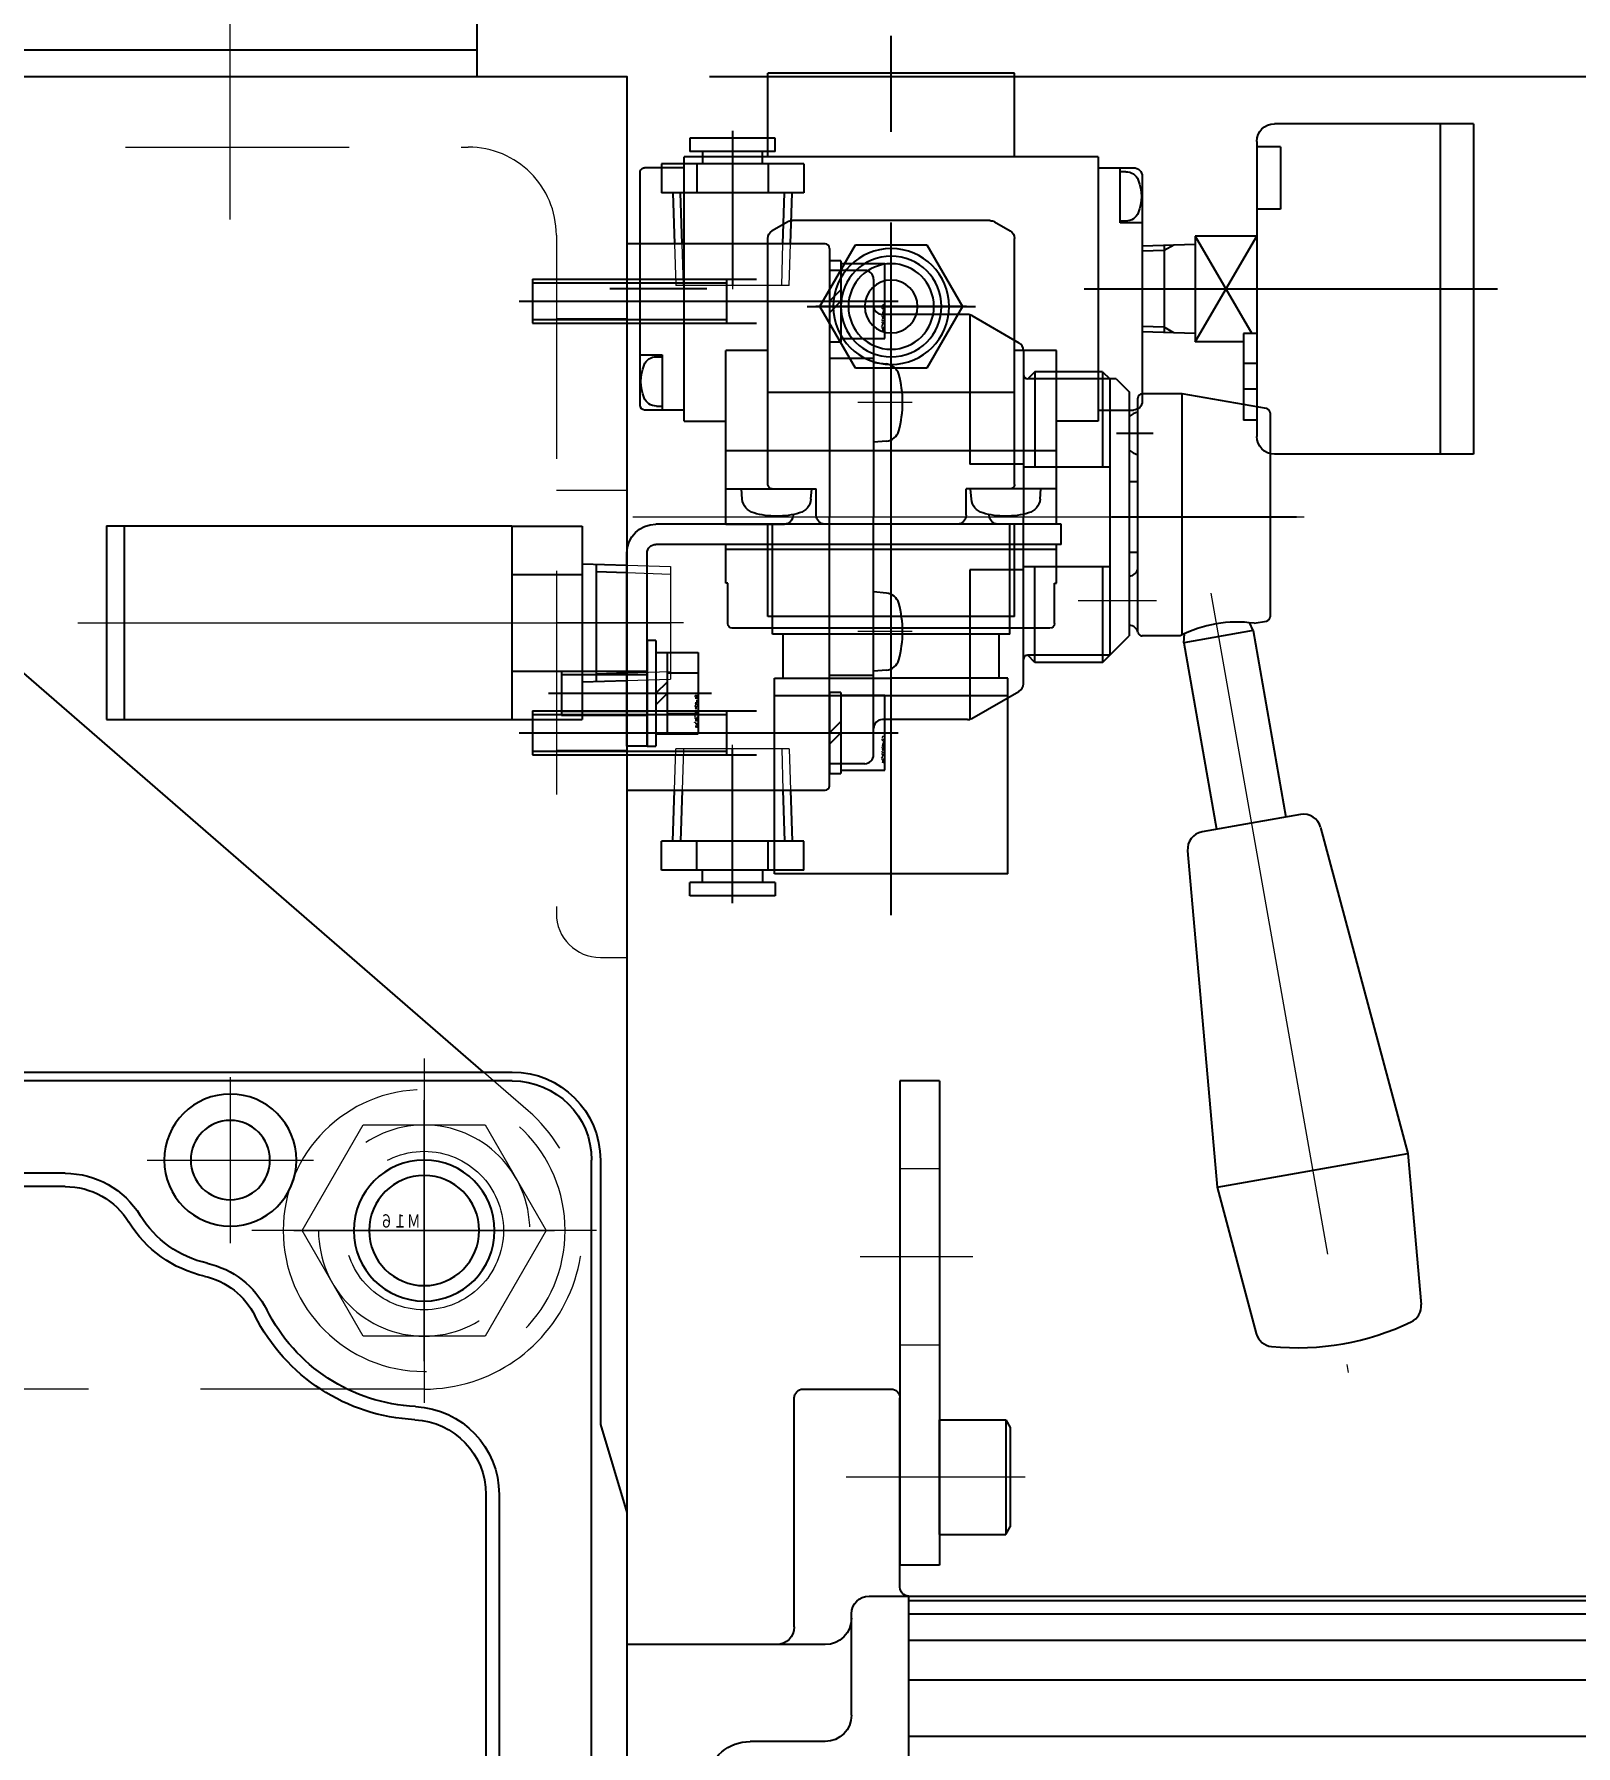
# Model space of a CAD drawing. Header units: millimetres. Extents: x -8731 to 85711, y -14522 to 31379.
# Drawn here: x 73306.7 to 73481.6, y 1858.2 to 2052.5 of the extents above; entities that cross this region are included whole.
import ezdxf
from ezdxf import colors
from ezdxf.entities.mleader import LeaderData, LeaderLine
from ezdxf.enums import TextEntityAlignment as Align
from ezdxf.math import Vec2, Vec3

# ---------------------------------------------------------------- set-up
doc = ezdxf.new("R2010")
doc.units = ezdxf.units.MM
doc.header["$LTSCALE"] = 4
doc.header["$PDMODE"] = 99
doc.header["$PDSIZE"] = 1
doc.linetypes.add('CENTER2', pattern=[28.575, 19.05, -3.175, 3.175, -3.175])
doc.linetypes.add('HIDDEN', pattern=[9.525, 6.35, -3.175])
for name, color, linetype, lineweight in [('04_HIDDEN', 2, 'HIDDEN', 13), ('05_CENTER', 4, 'CENTER2', 13), ('08_DIM', 3, 'Continuous', 13)]:
    doc.layers.add(name, color=color, linetype=linetype, lineweight=lineweight)
doc.layers.add('10_DRAFT', color=8, linetype='Continuous', lineweight=0, plot=False)
doc.styles.add('KANJI0', font='txt.shx', dxfattribs={"width": 0.9, "height": 30, "bigfont": 'bigfont'})
doc.styles.add('KSS_TXT', font='txt.shx', dxfattribs={"bigfont": 'extfont2.shx'})
doc.styles.add('KSS_TXT_L', font='txt.shx', dxfattribs={"height": 9, "bigfont": 'extfont2.shx'})
doc.styles.get("Standard").update_dxf_attribs({"font": 'txt.shx', "bigfont": 'extfont2.shx'})
doc.dimstyles.new('KSS_DIM', dxfattribs={"dimscale": 3, "dimtxt": 3, "dimasz": 2.5, "dimexe": 1.25, "dimexo": 0.625, "dimtad": 1, "dimdsep": 46, "dimtxsty": 'KSS_TXT', "dimblk": 'OPEN30', "dimcen": 0, "dimazin": 2, "dimtfac": 0.75, "dimtmove": 0, "dimatfit": 3, "dimldrblk": 'OPEN30', "dimfxl": 1, "dimtolj": 1, "dimarcsym": 0})

# ---------------------------------------------------------------- blocks, each defined once
blk = doc.blocks.new('AM_BALLOON1')
at = {"transparency": 16777216}
blk.add_circle((0, 0), 5, dxfattribs=at)
blk.add_attdef('B_NUMBER', text='', height=3, dxfattribs=at).set_placement((0, 0), align=Align.MIDDLE_CENTER)
blk = doc.blocks.new('_OPEN')
at = {"color": 0, "linetype": 'ByBlock'}
for p, q in [((-1, 0.1667), (0, 0)), ((0, 0), (-1, -0.1667)), ((0, 0), (-1, 0))]:
    blk.add_line(p, q, dxfattribs=at)
blk = doc.blocks.new('_Open30')
at = {"color": 0, "linetype": 'ByBlock', "lineweight": -2}
for p, q in [((-1, 0.2679), (0, 0)), ((0, 0), (-1, -0.2679)), ((0, 0), (-1, 0))]:
    blk.add_line(p, q, dxfattribs=at)
blk = doc.blocks.new('*D4630')
at = {"layer": '08_DIM', "color": 0, "lineweight": -2, "transparency": 16777216}
for p, q in [((71968.94, 1962.22), (71968.94, 2836.08)), ((73373.94, 2057.07), (73373.94, 2836.08)), ((72006.44, 2817.33), (73336.44, 2817.33))]:
    blk.add_line(p, q, dxfattribs=at)
at = {"layer": 'Defpoints', "color": 0, "transparency": 16777216}
for p in [(73373.94, 2817.33), (73373.94, 2047.69), (71968.94, 1952.84)]:
    blk.add_point(p, dxfattribs=at)
at = {"layer": '08_DIM', "color": 0, "lineweight": -2, "transparency": 16777216, "xscale": 37.5, "yscale": 37.5, "zscale": 37.5, "rotation": 180}
blk.add_blockref('_Open30', (71968.94, 2817.33), dxfattribs=at)
at = {"layer": '08_DIM', "color": 0, "lineweight": -2, "transparency": 16777216, "xscale": 37.5, "yscale": 37.5, "zscale": 37.5}
blk.add_blockref('_Open30', (73373.94, 2817.33), dxfattribs=at)
at = {"layer": '08_DIM', "color": 0, "transparency": 16777216, "insert": (72671.44, 2849.21), "char_height": 45, "attachment_point": 5, "style": 'KSS_TXT'}
blk.add_mtext('\\A1;1405', dxfattribs=at)
blk = doc.blocks.new('*D4636')
at = {"layer": '08_DIM', "color": 0, "lineweight": -2, "transparency": 16777216}
for p, q in [((73366.31, 2647.69), (73842.78, 2647.69)), ((73824.03, 2085.19), (73824.03, 2610.19)), ((73383.31, 2047.69), (73842.78, 2047.69))]:
    blk.add_line(p, q, dxfattribs=at)
at = {"layer": 'Defpoints', "color": 0, "transparency": 16777216}
for p in [(73356.94, 2647.69), (73824.03, 2647.69), (73373.94, 2047.69)]:
    blk.add_point(p, dxfattribs=at)
at = {"layer": '08_DIM', "color": 0, "lineweight": -2, "transparency": 16777216, "xscale": 37.5, "yscale": 37.5, "zscale": 37.5}
for p, rotation in [((73824.03, 2647.69), 90), ((73824.03, 2047.69), 270)]:
    blk.add_blockref('_Open30', p, dxfattribs=dict(at, rotation=rotation))
at = {"layer": '08_DIM', "color": 0, "transparency": 16777216, "insert": (73792.15, 2347.69), "char_height": 45, "attachment_point": 5, "rotation": 90, "style": 'KSS_TXT'}
blk.add_mtext('\\A1;600', dxfattribs=at)
blk = doc.blocks.new('A$C448B04A9_1_1_1')
at = {"color": 0}
for p, q in [((3, 100), (0, 100)), ((0, 0), (0, 100)), ((8, 18), (8, 95)), ((95, 8), (18, 8)), ((100, 3), (100, 0)), ((0, 0), (100, 0))]:
    blk.add_line(p, q, dxfattribs=at)
for centre, radius, start, end in [((3, 95), 5, 0, 90), ((18, 18), 10, 180, 270), ((95, 3), 5, 0, 90)]:
    blk.add_arc(centre, radius, start, end, dxfattribs=at)
blk = doc.blocks.new('A$C27AD2B2D_1_1_1')
at = {"color": 0}
blk.add_lwpolyline([(2550, 950), (2650, 950), (2650, 16), (2550, 16)], close=True, dxfattribs=at)
at = {"layer": '04_HIDDEN'}
for p, q in [((2650, 927), (2642, 927)), ((2650, 926.5), (2642, 926.5)), ((2650, 922.5), (2642, 922.5)), ((2650, 922), (2642, 922)), ((2650, 903), (2642, 903)), ((2650, 878), (2642, 878)), ((2650, 877.5), (2642, 877.5)), ((2650, 873.5), (2642, 873.5)), ((2650, 873), (2642, 873)), ((2650, 873), (2642, 873))]:
    blk.add_line(p, q, dxfattribs=at)
at = {"layer": '05_CENTER'}
for p, q in [((2605, 933.78), (2605, 958.24)), ((2654.08, 924.5), (2638.03, 924.5)), ((2654.08, 875.5), (2638.03, 875.5))]:
    blk.add_line(p, q, dxfattribs=at)
at = {"layer": '10_DRAFT'}
blk.add_line((2650, 888), (2642, 888), dxfattribs=at)
at = {"layer": '04_HIDDEN', "rotation": 180}
blk.add_blockref('A$C448B04A9_1_1_1', (2650, 950), dxfattribs=at)
blk = doc.blocks.new('*D4652')
at = {"layer": '08_DIM', "color": 0, "lineweight": -2, "transparency": 16777216}
for p, q in [((72333.94, 1872.67), (72333.94, 2950.36)), ((73373.94, 2057.07), (73373.94, 2950.36)), ((73336.44, 2931.61), (72371.44, 2931.61))]:
    blk.add_line(p, q, dxfattribs=at)
at = {"layer": 'Defpoints', "color": 0, "transparency": 16777216}
for p in [(72333.94, 2931.61), (73373.94, 2047.69), (72333.94, 1863.29)]:
    blk.add_point(p, dxfattribs=at)
at = {"layer": '08_DIM', "color": 0, "lineweight": -2, "transparency": 16777216, "xscale": 37.5, "yscale": 37.5, "zscale": 37.5, "rotation": 180}
blk.add_blockref('_Open30', (72333.94, 2931.61), dxfattribs=at)
at = {"layer": '08_DIM', "color": 0, "lineweight": -2, "transparency": 16777216, "xscale": 37.5, "yscale": 37.5, "zscale": 37.5}
blk.add_blockref('_Open30', (73373.94, 2931.61), dxfattribs=at)
at = {"layer": '08_DIM', "color": 0, "transparency": 16777216, "insert": (72853.94, 2963.49), "char_height": 45, "attachment_point": 5, "style": 'KSS_TXT'}
blk.add_mtext('\\A1;1040', dxfattribs=at)
blk = doc.blocks.new('*D4663')
at = {"layer": '08_DIM', "color": 0, "lineweight": -2, "transparency": 16777216}
for p, q in [((70673.94, 2327.07), (70673.94, 3074.46)), ((73373.94, 2057.07), (73373.94, 3074.46)), ((70711.44, 3055.71), (73336.44, 3055.71))]:
    blk.add_line(p, q, dxfattribs=at)
at = {"layer": 'Defpoints', "color": 0, "transparency": 16777216}
for p in [(73373.94, 3055.71), (70673.94, 2317.69), (73373.94, 2047.69)]:
    blk.add_point(p, dxfattribs=at)
at = {"layer": '08_DIM', "color": 0, "lineweight": -2, "transparency": 16777216, "xscale": 37.5, "yscale": 37.5, "zscale": 37.5, "rotation": 180}
blk.add_blockref('_Open30', (70673.94, 3055.71), dxfattribs=at)
at = {"layer": '08_DIM', "color": 0, "lineweight": -2, "transparency": 16777216, "xscale": 37.5, "yscale": 37.5, "zscale": 37.5}
blk.add_blockref('_Open30', (73373.94, 3055.71), dxfattribs=at)
at = {"layer": '08_DIM', "color": 0, "transparency": 16777216, "insert": (72023.94, 3087.59), "char_height": 45, "attachment_point": 5, "style": 'KSS_TXT'}
blk.add_mtext('\\A1;2700', dxfattribs=at)
blk = doc.blocks.new('*D4668')
at = {"layer": '08_DIM', "color": 0, "lineweight": -2, "transparency": 16777216}
for p, q in [((73383.31, 2047.69), (73842.78, 2047.69)), ((73824.03, 1885.19), (73824.03, 2010.19)), ((73311.83, 1847.69), (73842.78, 1847.69))]:
    blk.add_line(p, q, dxfattribs=at)
at = {"layer": 'Defpoints', "color": 0, "transparency": 16777216}
for p in [(73373.94, 2047.69), (73824.03, 2047.69), (73302.46, 1847.69)]:
    blk.add_point(p, dxfattribs=at)
at = {"layer": '08_DIM', "color": 0, "lineweight": -2, "transparency": 16777216, "xscale": 37.5, "yscale": 37.5, "zscale": 37.5}
for p, rotation in [((73824.03, 2047.69), 90), ((73824.03, 1847.69), 270)]:
    blk.add_blockref('_Open30', p, dxfattribs=dict(at, rotation=rotation))
at = {"layer": '08_DIM', "color": 0, "transparency": 16777216, "insert": (73792.15, 1947.69), "char_height": 45, "attachment_point": 5, "rotation": 90, "style": 'KSS_TXT'}
blk.add_mtext('\\A1;200', dxfattribs=at)
blk = doc.blocks.new('AN202-02a_1_1_1')
at = {"color": 0}
for p, q in [((-59.06, 11), (-13.06, 11)), ((-59.06, 11), (-59.06, -11)), ((-57.06, 11), (-57.06, -11)), ((-13.06, 11), (-13.06, -11)), ((-13.06, 10.97), (-5.06, 10.97)), ((-5.06, 10.97), (-5.06, -10.97)), ((-5.06, 6.7), (0, 6.55)), ((-3.49, 6.65), (-3.49, -6.65)), ((-13.06, 5.48), (-5.06, 5.48)), ((-3.49, 5.8), (0, 5.69)), ((-13.06, -5.49), (-5.06, -5.49)), ((-3.49, -5.8), (0, -5.69)), ((-5.06, -6.7), (0, -6.55)), ((-59.06, -11), (-13.06, -11)), ((-13.06, -10.97), (-5.06, -10.97))]:
    blk.add_line(p, q, dxfattribs=at)
at = {"layer": '05_CENTER', "color": 0}
blk.add_line((-62.32, 0), (4.94, 0), dxfattribs=at)
at = {"layer": '10_DRAFT'}
for p, q in [((0, 6.55), (4.94, 6.39)), ((0, -6.55), (0, 6.55)), ((4.94, 6.39), (4.94, -6.39)), ((0, 5.69), (4.94, 5.53)), ((0, -5.69), (4.94, -5.53)), ((0, -6.55), (4.94, -6.39))]:
    blk.add_line(p, q, dxfattribs=at)
blk = doc.blocks.new('KQ2H06-02Sa_1_1_1')
at = {"color": 0}
for p, q in [((4.85, 12), (-4.85, 12)), ((-4.85, 12), (-4.85, 10.5)), ((4.85, 10.5), (4.85, 12)), ((4.85, 10.5), (-4.85, 10.5)), ((-3.4, 10.5), (-3.4, 9.1)), ((3.4, 9.1), (3.4, 10.5)), ((8.08, 9.1), (-8.08, 9.1)), ((-8.08, 9.1), (-8.08, 5.8)), ((-4.04, 9.1), (-4.04, 5.8)), ((4.04, 9.1), (4.04, 5.8)), ((8.08, 9.1), (8.08, 5.8)), ((8.08, 5.8), (-8.08, 5.8)), ((-6.76, 5.8), (-6.58, 0)), ((-5.72, 0), (-5.9, 5.8)), ((5.72, 0), (5.9, 5.8)), ((6.58, 0), (6.76, 5.8))]:
    blk.add_line(p, q, dxfattribs=at)
at = {"color": 0, "linetype": 'CENTER2'}
blk.add_line((0, 12.83), (0, -4.7), dxfattribs=at)
at = {"layer": '10_DRAFT'}
for p, q in [((-6.58, 0), (6.58, 0)), ((-5.58, -4.7), (-5.72, 0)), ((5.58, -4.7), (5.72, 0)), ((6.43, -4.7), (6.58, 0)), ((-6.58, 0), (-6.43, -4.7)), ((6.43, -4.7), (-6.43, -4.7))]:
    blk.add_line(p, q, dxfattribs=at)
blk = doc.blocks.new('VH202-02a_1_1_1')
at = {"color": 0}
for p, q in [((72.24, 88.65), (89.39, 90.15)), ((35.23, 78.73), (72.24, 88.65)), ((76.06, 66.99), (72.24, 88.65)), ((0, 76), (0, 55)), ((33.78, 76.45), (34.76, 70.87)), ((12.89, 71.08), (34.06, 74.81)), ((-12.32, 72.59), (-14, 63.04)), ((-11.82, 73), (11.32, 73)), ((12.06, 71.18), (11.81, 72.59)), ((12.89, 71.08), (11.99, 70.66)), ((12.89, 71.08), (14.28, 63.2)), ((34.76, 70.87), (35.74, 65.29)), ((76.06, 66.99), (92.69, 71.44)), ((14.28, 63.2), (35.45, 66.93)), ((37.89, 63.65), (76.06, 66.99)), ((-14, 63.04), (-14, 58.5)), ((-14, 63), (13.39, 63)), ((14.28, 63.2), (13.25, 63.29)), ((13.5, 62.79), (13.5, 58.5)), ((-9.5, 59.74), (-9.5, 55.58)), ((-15.69, 55.52), (-14.21, 57)), ((-14.21, 57), (0, 57)), ((13.06, 58), (-13.5, 58)), ((-4, 58), (-4, 57)), ((0, 57), (13.5, 57)), ((4, 57), (4, 58)), ((12.3, 57), (12.3, 57.03)), ((15.69, 54.81), (13.5, 57)), ((-16.5, 54), (-15.69, 54.81)), ((-15.69, 55.52), (-15.69, 54.81)), ((-15.69, 54.81), (15.69, 54.81)), ((-15.69, 54.81), (-15.69, 45.5)), ((-5.66, 54.81), (-5.66, 45)), ((5.66, 54.81), (5.66, 45)), ((15.69, 54.81), (15.69, 45.5)), ((16.5, 54), (15.69, 54.81)), ((-16.5, 54), (-16.5, 46.31)), ((-16.5, 54), (-5.66, 54)), ((5.66, 54), (16.5, 54)), ((16.5, 54), (16.5, 46.31)), ((-18.92, 45), (0, 45)), ((-16.5, 46.31), (-15.69, 45.5)), ((-16.5, 46.31), (-5.66, 46.31)), ((-6, 45), (-6, 38.94)), ((18.92, 45), (0, 45)), ((16.5, 46.31), (5.66, 46.31)), ((6, 45), (6, 38.94)), ((16.5, 46.31), (15.69, 45.5)), ((-22.87, 39.17), (-19.79, 44.5)), ((22.87, 39.17), (19.79, 44.5)), ((-22.96, 38.94), (-6, 38.94)), ((6, 38.94), (22.96, 38.94)), ((-23, 38.67), (-23, 29)), ((23, 38.67), (23, 29)), ((-17.37, 29.46), (-17.5, 28)), ((-8.63, 29.46), (-8.5, 28)), ((8.63, 29.46), (8.5, 28)), ((17.37, 29.46), (17.5, 28)), ((-27, 28), (0, 28)), ((-18, 28), (-18, 23)), ((27, 28), (0, 28)), ((18, 28), (18, 23)), ((-28, 27), (-28, 23)), ((28, 27), (28, 23)), ((-31, 22.5), (-31, 0)), ((-30.5, 23), (0, 23)), ((30.5, 23), (0, 23)), ((31, 0), (31, 22.5)), ((-31, 0), (31, 0))]:
    blk.add_line(p, q, dxfattribs=at)
for centre, radius, start, end in [((89.56, 88.16), 2, 25.5521, 95.0001), ((64.3, 76.08), 30, 354.4478, 25.5522), ((35.74, 76.8), 2, 105, 189.9999), ((-11.82, 72.5), 0.5, 89.9998, 170), ((11.32, 72.5), 0.5, 9.9999, 89.9981), ((92.17, 73.37), 2, 284.9999, 354.4476), ((25.8, 69.22), 13.88, 171.8772, 207.6249), ((37.71, 65.64), 2, 190, 275), ((-13.5, 58.5), 0.5, 180, 269.9999), ((13, 58.5), 0.5, 281.5389, 0), ((-9.5, 58.62), 2.5, 194.4749, 220.5396), ((-9.5, 58.62), 2.5, 319.4604, 345.5251), ((5.7, 57), 1, 0, 90), ((13.3, 57.03), 1, 101.5371, 180.0002), ((-18.92, 44), 1, 89.9997, 149.9998), ((-16.19, 45.5), 0.5, 270, 360), ((16.19, 45.5), 0.5, 180, 270), ((18.92, 44), 1, 30.0002, 90.0004), ((-22, 38.67), 1, 150.0001, 180.0002), ((22, 38.67), 1, 0, 29.9999), ((-13, 19.3), 12, 74.5061, 105.4944), ((13, 19.3), 12, 74.5061, 105.4944), ((-15.78, 29.32), 1.6, 105.494, 174.9999), ((-10.22, 29.32), 1.6, 5.0001, 74.506), ((10.22, 29.32), 1.6, 105.494, 174.9999), ((15.78, 29.32), 1.6, 5.0001, 74.506), ((-27, 27), 1, 90, 180), ((-24, 29), 1, 270, 360), ((24, 29), 1, 180, 270), ((27, 27), 1, 0, 90), ((-30.5, 22.5), 0.5, 90, 180), ((30.5, 22.5), 0.5, 0, 90)]:
    blk.add_arc(centre, radius, start, end, dxfattribs=at)
at = {"layer": '05_CENTER', "color": 0}
for p, q in [((8.64, 66.27), (97.11, 81.87)), ((0, 76.89), (0, 0)), ((9.5, 60.12), (9.5, 51.24)), ((-13, 32.4), (-13, 26.23)), ((13, 32.4), (13, 26.23)), ((-24.5, 25.5), (-24.5, -3.39)), ((24.5, 25.5), (24.5, -3.39)), ((-33.14, 12), (-25.86, 12)), ((33.14, 12), (25.86, 12)), ((12, 6.43), (12, -2.44))]:
    blk.add_line(p, q, dxfattribs=at)
at = {"color": 0, "rotation": 90}
blk.add_blockref('KQ2H06-02Sa_1_1_1', (-31, 12), dxfattribs=at)
at = {"color": 0, "xscale": -1, "rotation": 270}
blk.add_blockref('KQ2H06-02Sa_1_1_1', (31, 12), dxfattribs=at)
blk = doc.blocks.new('A$C7F2E56CE_1_1_1')
at = {"color": 4}
blk.add_blockref('VH202-02a_1_1_1', (0, 0), dxfattribs=at)
at = {"color": 4, "rotation": 90}
blk.add_blockref('AN202-02a_1_1_1', (12, 0), dxfattribs=at)
blk = doc.blocks.new('A$C169829DD_1_1_1')
at = {"color": 0, "linetype": 'CENTER2'}
blk.add_line((0, -35.2), (0, 7.8), dxfattribs=at)
at = {"color": 0}
for p, q in [((4.25, 6.3), (-4.25, 6.3)), ((-4.25, 6.3), (-4.25, 1.3)), ((4.25, 1.3), (4.25, 6.3)), ((-4.6, 1.3), (-4.6, 0)), ((-4.6, 1.3), (4.6, 1.3)), ((-4.6, 0), (4.6, 0)), ((0, 0), (-1.3, 1.3)), ((0, 1.3), (1.3, 0)), ((4.6, 0), (4.6, 1.3))]:
    blk.add_line(p, q, dxfattribs=at)
at = {"color": 0, "linetype": 'HIDDEN'}
for p, q in [((-2.5, -33.7), (-2.5, 0)), ((2.5, -33.7), (2.5, 0)), ((-2.5, -11.7), (2.5, -11.7)), ((-2.07, -33.7), (-2.07, -11.7)), ((2.07, -33.7), (2.07, -11.7)), ((-2.5, -33.7), (2.5, -33.7))]:
    blk.add_line(p, q, dxfattribs=at)
at = {"layer": '10_DRAFT', "style": 'KSS_TXT_L'}
blk.add_text('CS-M5x35L,SW', height=0.3, dxfattribs=at).set_placement((0.38, 5.96))
blk = doc.blocks.new('A$C25D70F81_1_1_1')
at = {"rotation": 270}
for name, p in [('A$C7F2E56CE_1_1_1', (0, 0)), ('A$C169829DD_1_1_1', (23, 24.5)), ('A$C169829DD_1_1_1', (23, -24.5))]:
    blk.add_blockref(name, p, dxfattribs=at)
blk = doc.blocks.new('A$C71340FE3_1_1_1')
at = {"color": 0, "linetype": 'CENTER2'}
blk.add_line((0, -11.2), (0, 7.3), dxfattribs=at)
at = {"color": 0}
for p, q in [((-4.62, 5.8), (4.62, 5.8)), ((-4.62, 2.3), (-4.62, 5.8)), ((-2.31, 2.3), (-2.31, 5.8)), ((2.31, 2.3), (2.31, 5.8)), ((4.62, 2.3), (4.62, 5.8)), ((-4.6, 2.3), (-4.6, 1)), ((4.6, 2.3), (-4.6, 2.3)), ((0, 1), (-1.3, 2.3)), ((0, 2.3), (1.3, 1)), ((4.6, 1), (4.6, 2.3)), ((-6, 1), (6, 1)), ((-6, 1), (-6, 0)), ((-6, 0), (6, 0)), ((6, 0), (6, 1))]:
    blk.add_line(p, q, dxfattribs=at)
at = {"color": 0, "linetype": 'HIDDEN'}
for p, q in [((-2.5, -9.7), (-2.5, 0)), ((-2.07, 0), (-2.07, -9.7)), ((2.07, 0), (2.07, -9.7)), ((2.5, -9.7), (2.5, 0)), ((-2.5, -9.7), (2.5, -9.7))]:
    blk.add_line(p, q, dxfattribs=at)
at = {"layer": '10_DRAFT', "style": 'KSS_TXT_L'}
blk.add_text('BT-M5x12L,SW,PW', height=0.3, dxfattribs=at).set_placement((0.22, 5.46))
blk = doc.blocks.new('A$C5F583213_1_1_1')
at = {"color": 0}
for p, q in [((0, 25.2), (46, 25.2)), ((0, 22.9), (0, 25.2)), ((0, 22.9), (46, 22.9)), ((47, 0), (47, 21.9)), ((49.3, 0), (49.3, 21.9)), ((47, 0), (49.3, 0))]:
    blk.add_line(p, q, dxfattribs=at)
at = {"color": 0, "linetype": 'HIDDEN'}
for p, q in [((5.3, 22.9), (5.3, 25.2)), ((33.3, 22.9), (33.3, 25.2))]:
    blk.add_line(p, q, dxfattribs=at)
at = {"color": 0, "linetype": 'CENTER2'}
blk.add_line((52.1, 6), (43.71, 6), dxfattribs=at)
at = {"color": 0}
for radius in [3.3, 1]:
    blk.add_arc((46, 21.9), radius, 0, 90, dxfattribs=at)
at = {"layer": '10_DRAFT', "linetype": 'CENTER2'}
blk.add_line((19.3, 22.9), (19.3, 25.2), dxfattribs=at)
blk = doc.blocks.new('A$C13F35EBC_1_1_1')
at = {"color": 0}
for p, q in [((0, 9.5), (37.5, 9.5)), ((0, 5.08), (0, 9.5)), ((0, 8.9), (37.5, 8.9)), ((37.5, 5.08), (37.5, 9.5)), ((0.21, 5.08), (0, 5.08)), ((0.21, 0.5), (0.21, 5.08)), ((37.29, 5.08), (37.5, 5.08)), ((37.29, 0.5), (37.29, 5.08)), ((0.76, 0), (36.79, 0))]:
    blk.add_line(p, q, dxfattribs=at)
for centre, start, end in [((0.71, 0.5), 180, 269.9999), ((36.79, 0.5), 270, 0)]:
    blk.add_arc(centre, 0.5, start, end, dxfattribs=at)
at = {"layer": '10_DRAFT', "linetype": 'CENTER2'}
blk.add_line((18.75, 0), (18.75, 9.5), dxfattribs=at)
blk = doc.blocks.new('KQ2H06-02Sc_1_1_1')
at = {"color": 0, "linetype": 'CENTER2'}
for p, q in [((0, -9.56), (0, 9.55)), ((9.55, 0), (-9.56, 0))]:
    blk.add_line(p, q, dxfattribs=at)
at = {"color": 0}
for p, q in [((-4.04, 7), (-8.08, 0)), ((4.04, 7), (-4.04, 7)), ((8.08, 0), (4.04, 7)), ((-8.08, 0), (-4.04, -7)), ((4.04, -7), (8.08, 0)), ((-4.04, -7), (4.04, -7))]:
    blk.add_line(p, q, dxfattribs=at)
for radius in [4.85, 3]:
    blk.add_circle((0, 0), radius, dxfattribs=at)
blk = doc.blocks.new('AR20K-02BG-Ba_1_1_1')
at = {"color": 0, "linetype": 'CENTER2'}
for p, q in [((0, -44.385498), (0, 55.417007)), ((-21.90892, 26.700195), (-68.814407, 26.700195)), ((-8.536827, 24.700195), (8.536827, 24.700195))]:
    blk.add_line(p, q, dxfattribs=at)
at = {"color": 0}
for p, q in [((-13.999756, 41.700195), (-13.999756, 51.200195)), ((-13.999756, 51.200195), (13.999756, 51.200195)), ((13.999756, 41.700195), (13.999756, 51.200195)), ((-66.100036, 45.450195), (-66.100036, 7.950195)), ((-66.100036, 45.450195), (-43.499939, 45.450195)), ((-62.299988, 45.450195), (-62.299988, 7.950195)), ((-44.19989, 42.830368), (-41.499939, 42.830368)), ((-44.19989, 42.830368), (-44.19989, 35.759308)), ((-41.499939, 43.450195), (-41.499939, 9.950195)), ((-23.5, 41.700195), (23.5, 41.700195)), ((-23.5, 41.700195), (-23.5, 11.700195)), ((23.5, 11.700195), (23.5, 41.700195)), ((-28.5, 39.450195), (-28.5, 13.950195)), ((-23.5, 40.450195), (-27.5, 40.450195)), ((-26.649414, 40.000244), (-26, 40.000244)), ((-26, 34.200195), (-26, 40.450195)), ((23.5, 40.450195), (28, 40.450195)), ((28.5, 13.450195), (28.5, 39.950195)), ((-44.19989, 35.759308), (-41.499939, 35.759308)), ((-28.5, 34.200195), (-26, 34.200195)), ((-26.649414, 34.400146), (-26, 34.400146)), ((-11.73157, 34.316193), (-13.499353, 33.295563)), ((-11.231933, 34.450195), (11.232666, 34.450195)), ((11.733656, 34.3156), (13.501439, 33.29497)), ((-34.5, 20.700186), (-41.500006, 32.700196)), ((-41.499939, 32.700195), (-34.5, 32.700195)), ((-34.50002, 32.700199), (-40.948648, 21.645408)), ((-34.500038, 31.751709), (-28.5, 31.5642)), ((-34.5, 32.700195), (-34.5, 20.700195)), ((-32.06374, 31.675525), (-31.000026, 31.061389)), ((-31, 31.642334), (-31, 21.758056)), ((-14, 4.5), (-14, 32.429443)), ((14.000488, 4.5), (14.000488, 32.429443)), ((-30.999855, 31.061294), (-28.5, 30.983169)), ((20.917969, 26.700195), (31.941269, 26.700195)), ((-41.499939, 21.645416), (-39.999939, 21.645416)), ((-39.999939, 21.645416), (-39.999939, 11.792556)), ((-34.50002, 21.648751), (-28.5, 21.836262)), ((-32.063928, 21.724915), (-31.000028, 22.339158)), ((-31.000039, 22.339125), (-28.5, 22.417256)), ((-39.999939, 20.700195), (-34.5, 20.700195)), ((-18.75, 0), (-18.75, 19.700195)), ((-18.75, 19.700195), (-14, 19.700195)), ((14.000488, 19.700195), (18.75, 19.700195)), ((18.75, 0), (18.75, 19.700195)), ((-41.499939, 18.235916), (-39.999939, 18.235916)), ((26, 19.200195), (26, 12.950195)), ((28.5, 19.200195), (26, 19.200195)), ((26.649414, 19.000244), (26, 19.000244)), ((-41.499939, 15.328094), (-39.999939, 15.328094)), ((-14, 14.950195), (14.000488, 14.950195)), ((-41.499939, 11.792556), (-39.999939, 11.792556)), ((-23.5, 12.950195), (-27.5, 12.950195)), ((-23.5, 11.700195), (-18.75, 11.700195)), ((23.5, 11.700195), (18.75, 11.700195)), ((23.5, 12.950195), (28, 12.950195)), ((26.649414, 13.400146), (25.997559, 13.400146)), ((-66.100036, 7.950195), (-43.499939, 7.950195)), ((-18.75, 8.300293), (18.75, 8.300293)), ((-18.75, 4), (-8.500244, 4)), ((-16.898197, 2.837274), (-16.999929, 4.000069)), ((-9.102206, 2.837401), (-9.000475, 4.000195)), ((-8.500244, 1), (-8.500244, 4)), ((8.500244, 1), (8.500244, 4)), ((18.75, 4), (8.500244, 4)), ((9.102112, 2.837236), (9.000381, 4.000031)), ((16.898326, 2.837174), (17.000079, 4.000212)), ((-18.75, 0), (-12.124267, 0)), ((-14, -10.5), (-14, 0)), ((-13.458496, -10.5), (-13.458496, 0)), ((-11.124267, 1.088806), (-11.124267, 1)), ((-7.500244, 0), (7.500244, 0)), ((11.124268, 1.088806), (11.124268, 1)), ((18.75, 0), (12.124268, 0)), ((13.458496, -10.5), (13.458496, 0)), ((14, -10.5), (14, 0)), ((-14, -10.5), (14, -10.5)), ((-13.458496, -12.499756), (-13.458496, -10.5)), ((13.458496, -12.5), (13.458496, -10.5)), ((-13.458496, -12.499756), (13.458496, -12.499756)), ((-12.25, -17.499756), (-12.25, -12.5)), ((12.25, -17.499756), (12.25, -12.5)), ((-13.25, -17.499756), (0, -17.499756)), ((-13.25, -39.699707), (-13.25, -17.499756)), ((13.25, -17.499756), (0, -17.499756)), ((13.25, -39.699707), (13.25, -17.499756)), ((-13.25, -19.499756), (13.25, -19.499756)), ((-13.25, -39.699707), (13.25, -39.699707))]:
    blk.add_line(p, q, dxfattribs=at)
for radius in [6.578568, 5.722687]:
    blk.add_circle((0, 24.700195), radius, dxfattribs=at)
for centre, radius, start, end in [((-43.499939, 43.450195), 2, 0, 89.999982), ((-27.5, 39.450195), 1, 90.000037, 180.000019), ((-23.399902, 37.200195), 5, 158.195596, 201.804441), ((-26.649414, 38.500244), 1.5, 89.996102, 158.194121), ((28, 39.950195), 0.5, 0, 90.000037), ((-26.649414, 35.900146), 1.5, 201.805879, 270.003898), ((-13, 32.429443), 1, 119.999976, 179.999964), ((-11.231933, 33.450195), 1, 89.999873, 119.999867), ((11.232666, 33.450195), 1, 60.000097, 90.000146), ((13.000488, 32.429443), 1, 0, 60.000152), ((26.649414, 17.500244), 1.5, 21.805881, 90.003916), ((23.399902, 16.200195), 5, 338.195594, 21.80444), ((-27.5, 13.950195), 1, 180.000036, 270.000018), ((26.649414, 14.900146), 1.5, 269.996084, 338.194119), ((28, 13.450195), 0.5, 270.000018, 359.999981), ((-43.499939, 9.950195), 2, 270.000018, 0), ((-13.5, 4.5), 0.5, 179.999981, 270.000018), ((13.500488, 4.5), 0.5, 270.000018, 0), ((-15.107178, 2.993896), 1.798439, 185.000008, 254.119118), ((-10.89331, 2.993896), 1.798439, 285.880864, 354.999991), ((10.893311, 2.993896), 1.798439, 185.000008, 254.119118), ((15.107178, 2.993896), 1.798439, 285.880864, 354.999991), ((-13.000244, 10.400146), 9.49844, 254.119063, 269.999963), ((-13.000244, 10.400146), 9.49844, 270.000018, 285.880918), ((-12.124267, 1), 1, 270.000018, 0), ((-7.500244, 1), 1, 180.000019, 270.000001), ((7.500244, 1), 1, 270.000018, 0), ((13.000244, 10.400146), 9.49844, 254.119063, 269.999963), ((12.124268, 1), 1, 179.999981, 270.000018), ((13.000244, 10.400146), 9.49844, 270.000018, 285.880918)]:
    blk.add_arc(centre, radius, start, end, dxfattribs=at)
for name, p in [('KQ2H06-02Sc_1_1_1', (0, 24.700195)), ('A$C5F583213_1_1_1', (-19.300003, -25.199996)), ('A$C13F35EBC_1_1_1', (-18.750045, -11.800003))]:
    blk.add_blockref(name, p, dxfattribs=at)
blk = doc.blocks.new('A$C36093090_1_1_1')
at = {"color": 4, "xscale": -1}
blk.add_blockref('AR20K-02BG-Ba_1_1_1', (30, 19.199997), dxfattribs=at)
at = {"rotation": 270}
blk.add_blockref('A$C71340FE3_1_1_1', (2.300003, -0.000008), dxfattribs=at)
blk = doc.blocks.new('A$C0A412FBE_1_1')
for name, p in [('A$C36093090_1_1_1', (0, -44.5)), ('A$C25D70F81_1_1_1', (0, -24.5))]:
    blk.add_blockref(name, p)
blk = doc.blocks.new('GM-SHYM-RH 0.75kW、1／240a_1_1_1')
at = {"color": 0}
for p, q in [((-189.5, 86), (-185, 86)), ((-189.5, 86), (-189.5, 31)), ((-185, 86), (-185, 31)), ((77, 87), (-141, 87)), ((-141, 86), (77, 86)), ((-151, 77), (-151, 47)), ((-150, -114), (-150, 77)), ((-90.25, 75.5), (28.25, 75.5)), ((-90.25, 74), (28.25, 74)), ((-174, 51), (-184, 51)), ((-185, 28.5), (-185, 50)), ((-173, 24), (-173, 50)), ((-197, 47.5), (-197.5, 46.63)), ((-197.5, 46.63), (-197.5, 35.37)), ((-197, 47.5), (-197, 34.5)), ((-189.5, 47.5), (-197, 47.5)), ((-189.5, 34.5), (-189.5, 47.5)), ((-151, 47), (-154, 37)), ((-139.5, 39.04), (-139.5, -76.04)), ((-138, 39.04), (-138, -76.04)), ((-154, 37), (-154, -74)), ((-197, 34.5), (-197.5, 35.37)), ((-189.5, 34.5), (-197, 34.5)), ((-189.5, 31), (-185, 31)), ((-186, 27.5), (-329, 27.5)), ((-186, -44), (-186, 27.5)), ((-186, -44), (-186, 27.5)), ((-181.5, 27.5), (-186, 27.5)), ((-186, 27), (-329, 27)), ((-186, 25.5), (-329, 25.5)), ((-179.5, 14), (-179.5, 25.5)), ((-186, 22.5), (-329, 22.5)), ((-176.5, 22), (-154, 22)), ((-186, 18), (-329, 18)), ((-186, 11.59), (-329, 11.59)), ((-176.5, 11), (-168, 11))]:
    blk.add_line(p, q, dxfattribs=at)
for centre, radius in [((-109, 77), 7.5), ((-109, 77), 4.5), ((-131, 69), 8), ((-131, 69), 6.25)]:
    blk.add_circle(centre, radius, dxfattribs=at)
for centre, radius, start, end in [((-141, 77), 10, 90, 180), ((-141, 77), 9, 90, 180), ((-90.25, 65.5), 10, 90, 148.4846), ((-90.25, 65.5), 8.5, 90, 148.4846), ((-109, 77), 12, 282.6202, 328.4846), ((-109, 77), 13.5, 282.6202, 328.4846), ((-104.19, 55.53), 10, 102.6202, 153.3237), ((-104.19, 55.53), 8.5, 102.6202, 153.3237), ((-131, 69), 20, 272.866, 333.3237), ((-131, 69), 21.5, 272.866, 333.3237), ((-184, 50), 1, 90, 180), ((-174, 50), 1, 0, 90), ((-129.5, 39.04), 10, 92.866, 180), ((-129.5, 39.04), 8.5, 92.866, 180), ((-186, 28.5), 1, 270, 0), ((-181.5, 25.5), 2, 0, 90), ((-176.5, 25), 3, 180, 270), ((-171, 24), 2, 180, 270), ((-176.5, 14), 3, 180, 270), ((-168, 6), 5, 9.6148, 90)]:
    blk.add_arc(centre, radius, start, end, dxfattribs=at)
at = {"layer": '04_HIDDEN', "color": 0}
for p, q in [((-189.5, 76), (-185, 76)), ((-189.5, 56), (-185, 56))]:
    blk.add_line(p, q, dxfattribs=at)
at = {"layer": '05_CENTER', "color": 0}
for p, q in [((-109, 86.43), (-109, 67.57)), ((-131, 54.19), (-131, 83.81)), ((-99.57, 77), (-118.43, 77)), ((-116.19, 69), (-145.81, 69)), ((-193.28, 66), (-180.48, 66)), ((-199.21, 41), (-178.91, 41))]:
    blk.add_line(p, q, dxfattribs=at)
blk = doc.blocks.new('A$C011450D5_1_1_1')
at = {"color": 0}
blk.add_line((-206.72, -18), (-82.11, -126.11), dxfattribs=at)
at = {"layer": '04_HIDDEN'}
for p, q in [((-200, 18), (-100.61, 18)), ((-211.8, -13.6), (-206.72, -18))]:
    blk.add_line(p, q, dxfattribs=at)
blk.add_circle((-200, 0), 9, dxfattribs=at)
blk.add_arc((-200, 0), 18, 90, 229.0571, dxfattribs=at)
at = {"layer": '05_CENTER'}
for p, q in [((-200, -13.68), (-200, 13.68)), ((-186.32, 0), (-213.68, 0))]:
    blk.add_line(p, q, dxfattribs=at)
blk = doc.blocks.new('M16Bv_1_1_1')
at = {"color": 0, "linetype": 'CENTER2'}
for p, q in [((0, 19.54), (0, -19.54)), ((-19.54, 0), (19.54, 0))]:
    blk.add_line(p, q, dxfattribs=at)
at = {"color": 0}
for p, q in [((-6.92, 11.99), (-13.85, 0)), ((6.93, 11.99), (-6.92, 11.99)), ((13.85, 0), (6.93, 11.99)), ((-13.85, 0), (-6.92, -11.99)), ((6.93, -11.99), (13.85, 0)), ((-6.92, -11.99), (6.93, -11.99))]:
    blk.add_line(p, q, dxfattribs=at)
for radius in [16, 11.99]:
    blk.add_circle((0, 0), radius, dxfattribs=at)
at = {"layer": '10_DRAFT', "style": 'KANJI0', "width": 0.82}
blk.add_text('Ｍ１６', height=1.714, dxfattribs=at).set_placement((0.41, 0.18))
blk = doc.blocks.new('A$C3BB52854_1_1_1')
at = {"xscale": -1, "rotation": 180}
blk.add_blockref('A$C011450D5_1_1_1', (69, 69), dxfattribs=at)
at = {"layer": '04_HIDDEN'}
blk.add_blockref('M16Bv_1_1_1', (-131, 69), dxfattribs=at)
blk = doc.blocks.new('A$C71C927AE_1_1')
at = {"xscale": -1}
blk.add_blockref('A$C3BB52854_1_1_1', (0, 0), dxfattribs=at)
at = {"color": 4, "xscale": -1}
blk.add_blockref('GM-SHYM-RH 0.75kW、1／240a_1_1_1', (0, 0), dxfattribs=at)
blk = doc.blocks.new('*D4700')
at = {"layer": '08_DIM', "color": 0, "lineweight": -2, "transparency": 16777216}
for p, q in [((73188.92, 2542.69), (73727.15, 2542.69)), ((73708.4, 2085.19), (73708.4, 2505.19)), ((73383.31, 2047.69), (73727.15, 2047.69))]:
    blk.add_line(p, q, dxfattribs=at)
at = {"layer": 'Defpoints', "color": 0, "transparency": 16777216}
for p in [(73179.55, 2542.69), (73708.4, 2542.69), (73373.94, 2047.69)]:
    blk.add_point(p, dxfattribs=at)
at = {"layer": '08_DIM', "color": 0, "lineweight": -2, "transparency": 16777216, "xscale": 37.5, "yscale": 37.5, "zscale": 37.5}
for p, rotation in [((73708.4, 2542.69), 90), ((73708.4, 2047.69), 270)]:
    blk.add_blockref('_Open30', p, dxfattribs=dict(at, rotation=rotation))
at = {"layer": '08_DIM', "color": 0, "transparency": 16777216, "insert": (73676.53, 2295.19), "char_height": 45, "attachment_point": 5, "rotation": 90, "style": 'KSS_TXT'}
blk.add_mtext('\\A1;495', dxfattribs=at)

msp = doc.modelspace()

# ---------------------------------------------------------------- linework, layer by layer
at = {"color": 0}
msp.add_line((73356.93592, 2050.69256), (72800.93592, 2050.69256), dxfattribs=at)
msp.add_lwpolyline([(72800.93592, 2047.69256), (73356.93592, 2047.69256), (73356.93592, 2647.69256), (72800.93592, 2647.69256)], close=True, dxfattribs=at)
at = {"layer": '05_CENTER'}
msp.add_line((73328.93592, 2039.44821), (73328.93592, 2058.8461), dxfattribs=at)

# ---------------------------------------------------------------- block references
for name, p in [('A$C27AD2B2D_1_1_1', (70723.93592, 1097.69256)), ('A$C0A412FBE_1_1', (73373.93592, 2022.19256)), ('A$C71C927AE_1_1', (73219.93592, 1847.69256))]:
    msp.add_blockref(name, p)

# ---------------------------------------------------------------- dimensions: what is measured, and where the dimension line sits
at = {"layer": '08_DIM', "color": 1}
for base, p1, p2, picture, middle in [((73373.93592, 3055.71187), (70673.93592, 2317.69256), (73373.93592, 2047.69256), '*D4663', (72023.93592, 3087.58687)), ((72333.93592, 2931.61027), (73373.93592, 2047.69256), (72333.93592, 1863.2912), '*D4652', (72853.93592, 2963.48527)), ((73373.93592, 2817.33328), (71968.93593, 1952.84393), (73373.93592, 2047.69256), '*D4630', (72671.43592, 2849.20828))]:
    dim = msp.add_linear_dim(base=base, p1=p1, p2=p2, dimstyle='KSS_DIM', override={"dimscale": 15}, dxfattribs=at)
    dim.commit()
    dim.dimension.update_dxf_attribs({"geometry": picture, "text_midpoint": middle})
at = {"layer": '08_DIM'}
for base, p1, p2, picture, middle in [((73824.02975, 2647.69256), (73373.93592, 2047.69256), (73356.93588, 2647.69256), '*D4636', (73792.15475, 2347.69256)), ((73708.40479, 2542.69256), (73373.93592, 2047.69256), (73179.54604, 2542.69256), '*D4700', (73676.52979, 2295.19256)), ((73824.02975, 2047.69256), (73302.45649, 1847.69256), (73373.93592, 2047.69256), '*D4668', (73792.15475, 1947.69256))]:
    dim = msp.add_linear_dim(base=base, p1=p1, p2=p2, angle=90, dimstyle='KSS_DIM', override={"dimscale": 15}, dxfattribs=at)
    dim.commit()
    dim.dimension.update_dxf_attribs({"geometry": picture, "text_midpoint": middle})

# ---------------------------------------------------------------- leaders
ml = msp.add_multileader_block('Standard', dxfattribs=at)
ml.set_content('AM_BALLOON1', color=256, scale=15)
ml.set_attribute('B_NUMBER', 'A', width=0)
ml.set_leader_properties(color=256, linetype='ByLayer', lineweight=-1)
ml.set_arrow_properties(name='OPEN')
ml.build(insert=Vec2(0, 0))
ml.multileader.update_dxf_attribs({"leader_type": 0, "has_dogleg": 0, "text_right_attachment_type": 6, "dogleg_length": 0, "arrow_head_size": 30, "scale": 15, "block_connection_type": 1})
ctx = ml.context
ctx.base_point, ctx.scale, ctx.char_height, ctx.arrow_head_size, ctx.landing_gap_size, ctx.plane_origin = Vec3(74152.51725, 3585.67818), 15, 60, 30, 30, Vec3(74152.51725, 3585.67818)
ctx.right_attachment, ctx.attachment_type = 6, 1
notes = []
notes.append((ctx, [(0, (0, 0, 0), (0, 0), (1, 0), 1, [])]))
ctx.block.insert = Vec3(74152.51725, 3585.67818)
ml = msp.add_multileader_block('Standard', dxfattribs=at)
ml.set_content('AM_BALLOON1', color=256, scale=15)
ml.set_attribute('B_NUMBER', 'C', width=0)
ml.set_leader_properties(color=256, linetype='ByLayer', lineweight=-1)
ml.set_arrow_properties(name='OPEN')
ml.build(insert=Vec2(0, 0))
ml.multileader.update_dxf_attribs({"leader_type": 0, "has_dogleg": 0, "text_right_attachment_type": 6, "dogleg_length": 0, "arrow_head_size": 30, "scale": 15, "block_connection_type": 1})
ctx = ml.context
ctx.base_point, ctx.scale, ctx.char_height, ctx.arrow_head_size, ctx.landing_gap_size, ctx.plane_origin = Vec3(75922.97109, 3336.04157), 15, 60, 30, 30, Vec3(75922.97109, 3336.04157)
ctx.right_attachment, ctx.attachment_type = 6, 1
notes.append((ctx, [(0, (0, 0, 0), (0, 0), (1, 0), 1, [])]))
ctx.block.insert = Vec3(75922.97109, 3336.04157)
ml = msp.add_multileader_block('Standard', dxfattribs=at)
ml.set_content('AM_BALLOON1', color=256, scale=15)
ml.set_attribute('B_NUMBER', 'J', width=0)
ml.set_leader_properties(color=256, linetype='ByLayer', lineweight=-1)
ml.set_arrow_properties(name='OPEN')
ml.build(insert=Vec2(0, 0))
ml.multileader.update_dxf_attribs({"leader_type": 0, "has_dogleg": 0, "text_right_attachment_type": 6, "dogleg_length": 0, "arrow_head_size": 30, "scale": 15, "block_connection_type": 1})
ctx = ml.context
ctx.base_point, ctx.scale, ctx.char_height, ctx.arrow_head_size, ctx.landing_gap_size, ctx.plane_origin = Vec3(74177.16998, 3066.07102), 15, 60, 30, 30, Vec3(74177.16998, 3066.07102)
ctx.right_attachment, ctx.attachment_type = 6, 1
notes.append((ctx, [(0, (0, 0, 0), (0, 0), (1, 0), 1, [])]))
ctx.block.insert = Vec3(74177.16998, 3066.07102)
ml = msp.add_multileader_block('Standard', dxfattribs=at)
ml.set_content('AM_BALLOON1', color=256, scale=15)
ml.set_attribute('B_NUMBER', 'G', width=0)
ml.set_leader_properties(color=256, linetype='ByLayer', lineweight=-1)
ml.set_arrow_properties(name='OPEN')
ml.build(insert=Vec2(0, 0))
ml.multileader.update_dxf_attribs({"leader_type": 0, "has_dogleg": 0, "text_right_attachment_type": 6, "dogleg_length": 0, "arrow_head_size": 30, "scale": 15, "block_connection_type": 1})
ctx = ml.context
ctx.base_point, ctx.scale, ctx.char_height, ctx.arrow_head_size, ctx.landing_gap_size, ctx.plane_origin = Vec3(77538.8127, 2880.80037), 15, 60, 30, 30, Vec3(77538.8127, 2880.80037)
ctx.right_attachment, ctx.attachment_type = 6, 1
notes.append((ctx, [(0, (0, 0, 0), (0, 0), (1, 0), 1, [])]))
ctx.block.insert = Vec3(77538.8127, 2880.80037)
ml = msp.add_multileader_block('Standard', dxfattribs=at)
ml.set_content('AM_BALLOON1', color=256, scale=15)
ml.set_attribute('B_NUMBER', 'H', width=0)
ml.set_leader_properties(color=256, linetype='ByLayer', lineweight=-1)
ml.set_arrow_properties(name='OPEN')
ml.build(insert=Vec2(0, 0))
ml.multileader.update_dxf_attribs({"leader_type": 0, "has_dogleg": 0, "text_right_attachment_type": 6, "dogleg_length": 0, "arrow_head_size": 30, "scale": 15, "block_connection_type": 1})
ctx = ml.context
ctx.base_point, ctx.scale, ctx.char_height, ctx.arrow_head_size, ctx.landing_gap_size, ctx.plane_origin = Vec3(77409.17981, 2739.35861), 15, 60, 30, 30, Vec3(77409.17981, 2739.35861)
ctx.right_attachment, ctx.attachment_type = 6, 1
notes.append((ctx, [(0, (0, 0, 0), (0, 0), (1, 0), 1, [])]))
ctx.block.insert = Vec3(77409.17981, 2739.35861)
ml = msp.add_multileader_block('Standard', dxfattribs=at)
ml.set_content('AM_BALLOON1', color=256, scale=15)
ml.set_attribute('B_NUMBER', 'I', width=0)
ml.set_leader_properties(color=256, linetype='ByLayer', lineweight=-1)
ml.set_arrow_properties(name='OPEN')
ml.build(insert=Vec2(0, 0))
ml.multileader.update_dxf_attribs({"leader_type": 0, "has_dogleg": 0, "text_right_attachment_type": 6, "dogleg_length": 0, "arrow_head_size": 30, "scale": 15, "block_connection_type": 1})
ctx = ml.context
ctx.base_point, ctx.scale, ctx.char_height, ctx.arrow_head_size, ctx.landing_gap_size, ctx.plane_origin = Vec3(77551.89496, 2589.59678), 15, 60, 30, 30, Vec3(77551.89496, 2589.59678)
ctx.right_attachment, ctx.attachment_type = 6, 1
notes.append((ctx, [(0, (0, 0, 0), (0, 0), (1, 0), 1, [])]))
ctx.block.insert = Vec3(77551.89496, 2589.59678)
ml = msp.add_multileader_block('Standard', dxfattribs=at)
ml.set_content('AM_BALLOON1', color=256, scale=6.25)
ml.set_attribute('B_NUMBER', '120', width=0)
ml.set_leader_properties(color=256, linetype='ByLayer', lineweight=-1)
ml.set_arrow_properties(name='OPEN')
ml.build(insert=Vec2(0, 0))
ml.multileader.update_dxf_attribs({"leader_type": 0, "has_dogleg": 0, "text_right_attachment_type": 6, "dogleg_length": 0, "arrow_head_size": 12.5, "scale": 2.5, "block_connection_type": 1})
ctx = ml.context
ctx.base_point, ctx.scale, ctx.char_height, ctx.arrow_head_size, ctx.landing_gap_size, ctx.plane_origin = Vec3(82283.06772, 2548.57113), 2.5, 25, 12.5, 12.5, Vec3(82283.06772, 2548.57113)
ctx.right_attachment, ctx.attachment_type = 6, 1
notes.append((ctx, [(0, (0, 0, 0), (0, 0), (1, 0), 1, [])]))
ctx.block.insert = Vec3(82283.06772, 2548.57113)
for ctx, leaders in notes:
    for number, flags, end, landing, length, lines in leaders:
        leader = LeaderData()
        leader.index, (leader.has_last_leader_line, leader.has_dogleg_vector, leader.attachment_direction) = number, flags
        leader.last_leader_point, leader.dogleg_vector, leader.dogleg_length = Vec3(end), Vec3(landing), length
        for number, points, colour, breaks in lines:
            line = LeaderLine()
            line.index, line.vertices, line.color, line.breaks = number, Vec3.list(points), colors.encode_raw_color(colour), breaks
            leader.lines.append(line)
        ctx.leaders.append(leader)

doc.saveas('drawing.dxf')
